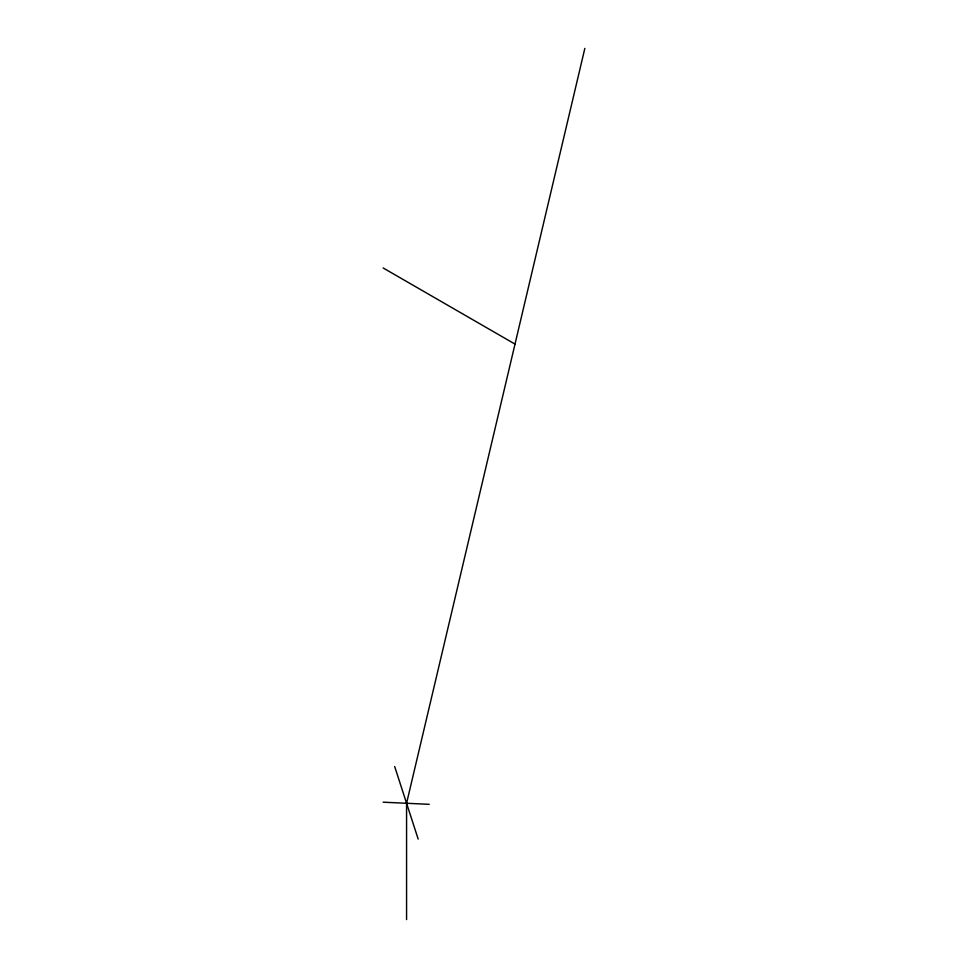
<?xml version="1.0" encoding="UTF-8"?>
<svg xmlns="http://www.w3.org/2000/svg" width="968" height="968" viewBox="0 0 968 968"><rect width="100%" height="100%" fill="white"/><g stroke="black" fill="none" stroke-linecap="round" stroke-linejoin="round"><path stroke-width="1.45" d="M584.841 48.4L406.572 803.283L406.572 919.6M383.159 802.194L429.211 804.323M383.159 267.967L515.012 344.1M394.666 766.487L418.176 839.099"/></g></svg>
